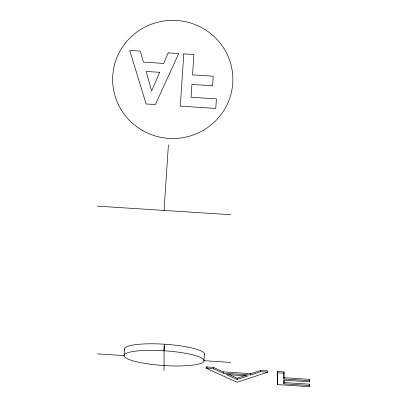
<?xml version="1.0" encoding="UTF-8"?>
<svg xmlns="http://www.w3.org/2000/svg" width="407" height="407" viewBox="0 0 407 407"><rect width="100%" height="100%" fill="white"/><g stroke="black" fill="none" stroke-linecap="round" stroke-linejoin="round"><path stroke-width="0.61" d="M124.578 349.506L124.578 348.58A40.069 7.372 3.8 0 1 164.484 344.215A40.069 7.372 3.8 0 1 204.39 353.698L204.39 354.629M164.046 370.467L164.046 345.843M277.528 384.6L277.615 371.499L283.994 371.906L283.908 379.003L309.503 380.647L309.503 381.802L283.908 380.158L283.908 383.852L309.503 385.495L309.503 386.65L277.528 384.6L277.615 371.499M283.908 379.003L283.994 371.906M283.908 383.852L283.994 380.082M283.994 382.544L309.595 384.188L309.503 386.65M283.994 377.696L309.595 379.339L309.503 381.802M124.578 349.043L124.145 355.591L97.405 353.876M164.046 210.424L168.401 144.923M164.046 350.768A40.069 7.372 3.8 0 1 203.953 360.251L203.953 361.177A40.069 7.372 3.8 0 1 164.046 365.542A40.069 7.372 3.8 0 1 124.145 356.059L124.145 355.128A40.069 7.372 3.8 0 1 164.046 350.768L164.484 344.215M204.39 354.166L203.953 360.714L230.688 362.428M206.161 368.228L206.247 366.921L213.365 367.373L223.306 371.891L250.798 373.657L260.836 370.421L267.725 370.863L267.638 372.176L237.876 382.056L236.314 381.954L206.161 368.228L213.273 368.686L223.219 373.204L250.712 374.969L260.75 371.733L267.638 372.176M213.273 368.686L213.365 367.373M223.219 373.204L223.306 371.891M237.072 379.497L247.955 375.926L226.134 374.526L237.072 379.497L237.159 378.189L245.752 375.371M250.712 374.969L250.798 373.657M260.75 371.733L260.836 370.421M309.503 380.647L309.595 379.339M309.503 385.495L309.595 384.188M97.405 206.145L230.688 214.698M277.528 372.807L283.908 373.219M229.1 374.526L237.159 378.189M206.247 366.921L207.387 367.435M183.771 53.882L180.296 106.156L215.766 108.435L216.402 98.881L191.066 97.253L191.916 84.432L212.607 85.76L213.243 76.206L192.552 74.883L193.905 54.528L183.771 53.882M159.661 72.314L151.633 90.98L146.144 71.449L159.661 72.314M168.157 52.879L163.645 63.416L143.371 62.113L140.288 51.089L129.731 50.412L146.108 103.968L155.398 104.563L178.714 53.556L168.157 52.879M142.572 130.515A60.104 59.076 0 0 0 232.855 79.563A60.104 59.076 0 0 0 142.821 28.195A60.104 59.076 0 0 0 142.572 130.515"/></g></svg>
